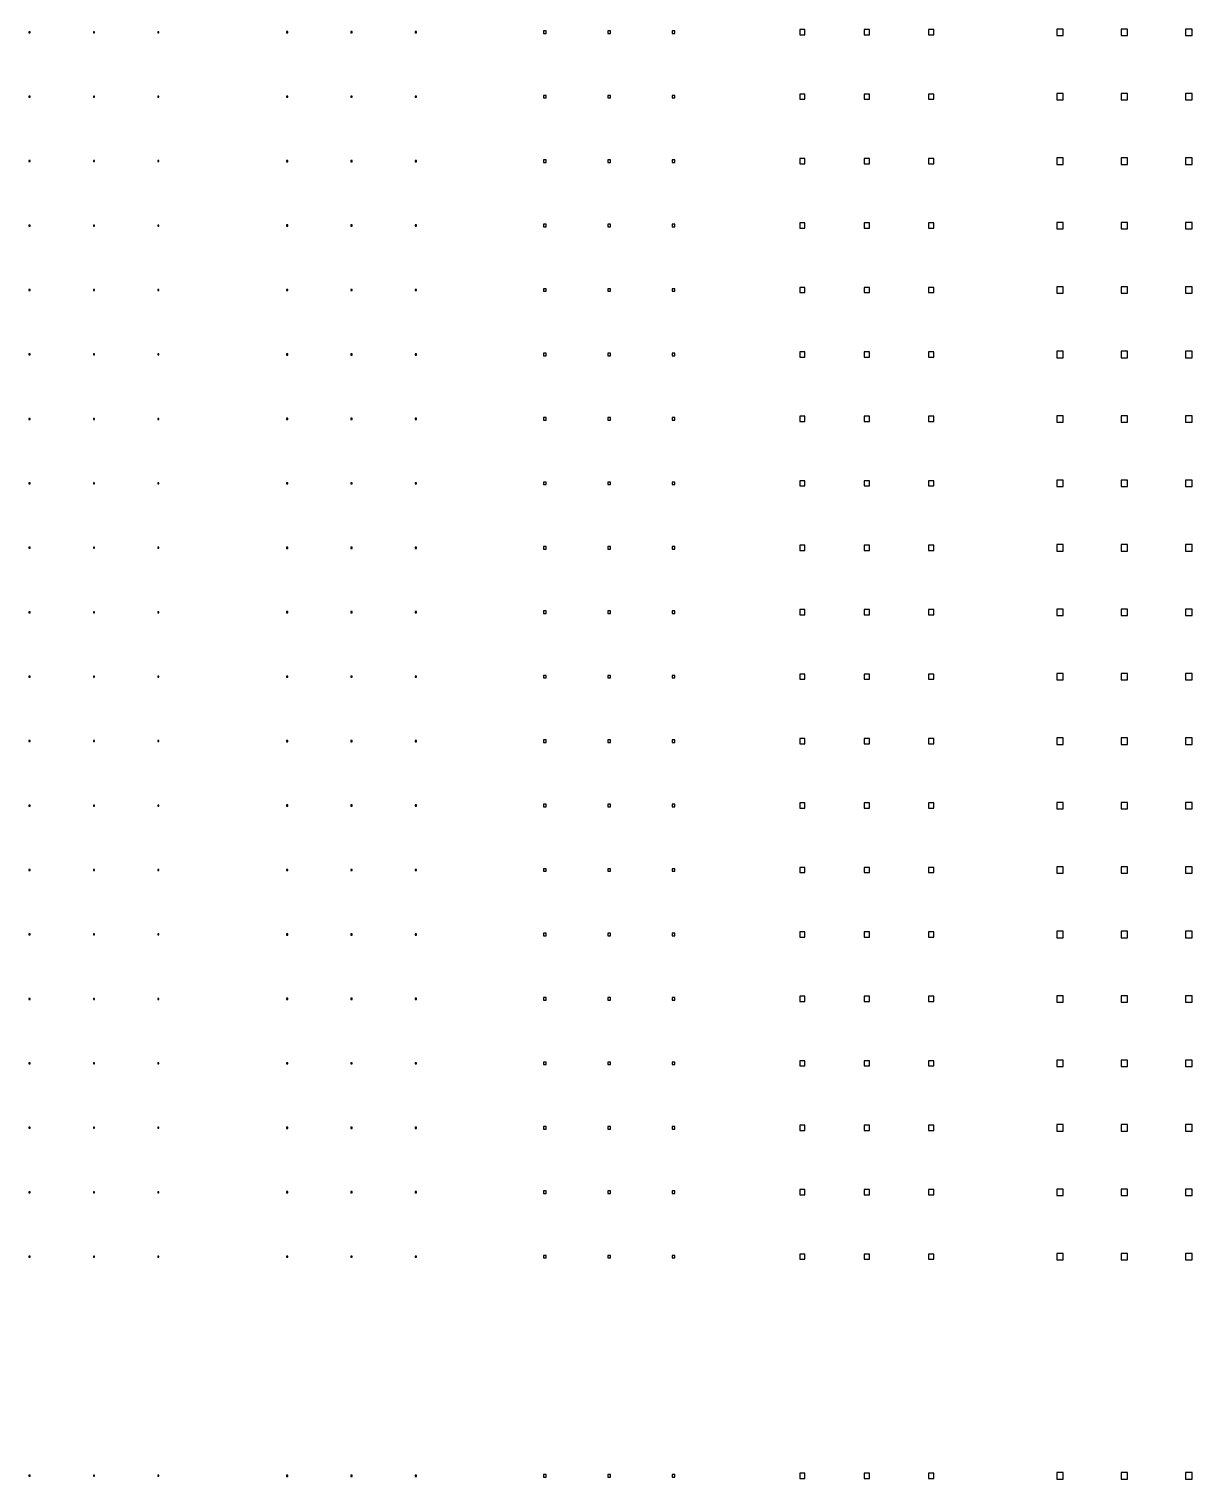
# Model space of a CAD drawing. Header units: metres. Extents: x -21500 to 21500, y -23900 to 23900.
# Drawn here: x 10496 to 19525, y -12425 to -1175 of the extents above; entities that cross this region are included whole.
import ezdxf

# ---------------------------------------------------------------- set-up
doc = ezdxf.new("R2010")
doc.units = ezdxf.units.M

msp = doc.modelspace()

# ---------------------------------------------------------------- linework, layer by layer
for p, q in [((10504, -1196), (10496, -1196)), ((10496, -1196), (10496, -1204)), ((10496, -1204), (10504, -1204)), ((10504, -1204), (10504, -1196)), ((11004, -1196), (10996, -1196)), ((10996, -1196), (10996, -1204)), ((10996, -1204), (11004, -1204)), ((11004, -1204), (11004, -1196)), ((11504, -1196), (11496, -1196)), ((11496, -1196), (11496, -1204)), ((11496, -1204), (11504, -1204)), ((11504, -1204), (11504, -1196)), ((12505, -1195), (12495, -1195)), ((12495, -1195), (12495, -1205)), ((12495, -1205), (12505, -1205)), ((12505, -1205), (12505, -1195)), ((13005, -1195), (12995, -1195)), ((12995, -1195), (12995, -1205)), ((12995, -1205), (13005, -1205)), ((13005, -1205), (13005, -1195)), ((13505, -1195), (13495, -1195)), ((13495, -1195), (13495, -1205)), ((13495, -1205), (13505, -1205)), ((13505, -1205), (13505, -1195)), ((14510, -1190), (14490, -1190)), ((14490, -1190), (14490, -1210)), ((14490, -1210), (14510, -1210)), ((14510, -1210), (14510, -1190)), ((15010, -1190), (14990, -1190)), ((14990, -1190), (14990, -1210)), ((14990, -1210), (15010, -1210)), ((15010, -1210), (15010, -1190)), ((15510, -1190), (15490, -1190)), ((15490, -1190), (15490, -1210)), ((15490, -1210), (15510, -1210)), ((15510, -1210), (15510, -1190)), ((16520, -1180), (16480, -1180)), ((16480, -1180), (16480, -1220)), ((16480, -1220), (16520, -1220)), ((16520, -1220), (16520, -1180)), ((17020, -1180), (16980, -1180)), ((16980, -1180), (16980, -1220)), ((16980, -1220), (17020, -1220)), ((17020, -1220), (17020, -1180)), ((17520, -1180), (17480, -1180)), ((17480, -1180), (17480, -1220)), ((17480, -1220), (17520, -1220)), ((17520, -1220), (17520, -1180)), ((18525, -1175), (18475, -1175)), ((18475, -1175), (18475, -1225)), ((18475, -1225), (18525, -1225)), ((18525, -1225), (18525, -1175)), ((19025, -1175), (18975, -1175)), ((18975, -1175), (18975, -1225)), ((18975, -1225), (19025, -1225)), ((19025, -1225), (19025, -1175)), ((19525, -1175), (19475, -1175)), ((19475, -1175), (19475, -1225)), ((19475, -1225), (19525, -1225)), ((19525, -1225), (19525, -1175)), ((16520, -1680), (16480, -1680)), ((16480, -1680), (16480, -1720)), ((16520, -1720), (16520, -1680)), ((17020, -1680), (16980, -1680)), ((16980, -1680), (16980, -1720)), ((17020, -1720), (17020, -1680)), ((17520, -1680), (17480, -1680)), ((17480, -1680), (17480, -1720)), ((17520, -1720), (17520, -1680)), ((18525, -1675), (18475, -1675)), ((18475, -1675), (18475, -1725)), ((18525, -1725), (18525, -1675)), ((19025, -1675), (18975, -1675)), ((18975, -1675), (18975, -1725)), ((19025, -1725), (19025, -1675)), ((19525, -1675), (19475, -1675)), ((19475, -1675), (19475, -1725)), ((19525, -1725), (19525, -1675)), ((10504, -1696), (10496, -1696)), ((10496, -1696), (10496, -1704)), ((10496, -1704), (10504, -1704)), ((10504, -1704), (10504, -1696)), ((11004, -1696), (10996, -1696)), ((10996, -1696), (10996, -1704)), ((10996, -1704), (11004, -1704)), ((11004, -1704), (11004, -1696)), ((11504, -1696), (11496, -1696)), ((11496, -1696), (11496, -1704)), ((11496, -1704), (11504, -1704)), ((11504, -1704), (11504, -1696)), ((12505, -1695), (12495, -1695)), ((12495, -1695), (12495, -1705)), ((12495, -1705), (12505, -1705)), ((12505, -1705), (12505, -1695)), ((13005, -1695), (12995, -1695)), ((12995, -1695), (12995, -1705)), ((12995, -1705), (13005, -1705)), ((13005, -1705), (13005, -1695)), ((13505, -1695), (13495, -1695)), ((13495, -1695), (13495, -1705)), ((13495, -1705), (13505, -1705)), ((13505, -1705), (13505, -1695)), ((14510, -1690), (14490, -1690)), ((14490, -1690), (14490, -1710)), ((14490, -1710), (14510, -1710)), ((14510, -1710), (14510, -1690)), ((15010, -1690), (14990, -1690)), ((14990, -1690), (14990, -1710)), ((14990, -1710), (15010, -1710)), ((15010, -1710), (15010, -1690)), ((15510, -1690), (15490, -1690)), ((15490, -1690), (15490, -1710)), ((15490, -1710), (15510, -1710)), ((15510, -1710), (15510, -1690)), ((16480, -1720), (16520, -1720)), ((16980, -1720), (17020, -1720)), ((17480, -1720), (17520, -1720)), ((18475, -1725), (18525, -1725)), ((18975, -1725), (19025, -1725)), ((19475, -1725), (19525, -1725)), ((10504, -2196), (10496, -2196)), ((10496, -2196), (10496, -2204)), ((10496, -2204), (10504, -2204)), ((10504, -2204), (10504, -2196)), ((11004, -2196), (10996, -2196)), ((10996, -2196), (10996, -2204)), ((10996, -2204), (11004, -2204)), ((11004, -2204), (11004, -2196)), ((11504, -2196), (11496, -2196)), ((11496, -2196), (11496, -2204)), ((11496, -2204), (11504, -2204)), ((11504, -2204), (11504, -2196)), ((12505, -2195), (12495, -2195)), ((12495, -2195), (12495, -2205)), ((12495, -2205), (12505, -2205)), ((12505, -2205), (12505, -2195)), ((13005, -2195), (12995, -2195)), ((12995, -2195), (12995, -2205)), ((12995, -2205), (13005, -2205)), ((13005, -2205), (13005, -2195)), ((13505, -2195), (13495, -2195)), ((13495, -2195), (13495, -2205)), ((13495, -2205), (13505, -2205)), ((13505, -2205), (13505, -2195)), ((14510, -2190), (14490, -2190)), ((14490, -2190), (14490, -2210)), ((14490, -2210), (14510, -2210)), ((14510, -2210), (14510, -2190)), ((15010, -2190), (14990, -2190)), ((14990, -2190), (14990, -2210)), ((14990, -2210), (15010, -2210)), ((15010, -2210), (15010, -2190)), ((15510, -2190), (15490, -2190)), ((15490, -2190), (15490, -2210)), ((15490, -2210), (15510, -2210)), ((15510, -2210), (15510, -2190)), ((16520, -2180), (16480, -2180)), ((16480, -2180), (16480, -2220)), ((16480, -2220), (16520, -2220)), ((16520, -2220), (16520, -2180)), ((17020, -2180), (16980, -2180)), ((16980, -2180), (16980, -2220)), ((16980, -2220), (17020, -2220)), ((17020, -2220), (17020, -2180)), ((17520, -2180), (17480, -2180)), ((17480, -2180), (17480, -2220)), ((17480, -2220), (17520, -2220)), ((17520, -2220), (17520, -2180)), ((18525, -2175), (18475, -2175)), ((18475, -2175), (18475, -2225)), ((18475, -2225), (18525, -2225)), ((18525, -2225), (18525, -2175)), ((19025, -2175), (18975, -2175)), ((18975, -2175), (18975, -2225)), ((18975, -2225), (19025, -2225)), ((19025, -2225), (19025, -2175)), ((19525, -2175), (19475, -2175)), ((19475, -2175), (19475, -2225)), ((19475, -2225), (19525, -2225)), ((19525, -2225), (19525, -2175)), ((10504, -2696), (10496, -2696)), ((10496, -2696), (10496, -2704)), ((10504, -2704), (10504, -2696)), ((11004, -2696), (10996, -2696)), ((10996, -2696), (10996, -2704)), ((11004, -2704), (11004, -2696)), ((11504, -2696), (11496, -2696)), ((11496, -2696), (11496, -2704)), ((11504, -2704), (11504, -2696)), ((12505, -2695), (12495, -2695)), ((12495, -2695), (12495, -2705)), ((12505, -2705), (12505, -2695)), ((13005, -2695), (12995, -2695)), ((12995, -2695), (12995, -2705)), ((13005, -2705), (13005, -2695)), ((13505, -2695), (13495, -2695)), ((13495, -2695), (13495, -2705)), ((13505, -2705), (13505, -2695)), ((14510, -2690), (14490, -2690)), ((14490, -2690), (14490, -2710)), ((14510, -2710), (14510, -2690)), ((15010, -2690), (14990, -2690)), ((14990, -2690), (14990, -2710)), ((15010, -2710), (15010, -2690)), ((15510, -2690), (15490, -2690)), ((15490, -2690), (15490, -2710)), ((15510, -2710), (15510, -2690)), ((16520, -2680), (16480, -2680)), ((16480, -2680), (16480, -2720)), ((16520, -2720), (16520, -2680)), ((17020, -2680), (16980, -2680)), ((16980, -2680), (16980, -2720)), ((17020, -2720), (17020, -2680)), ((17520, -2680), (17480, -2680)), ((17480, -2680), (17480, -2720)), ((17520, -2720), (17520, -2680)), ((18525, -2675), (18475, -2675)), ((18475, -2675), (18475, -2725)), ((18525, -2725), (18525, -2675)), ((19025, -2675), (18975, -2675)), ((18975, -2675), (18975, -2725)), ((19025, -2725), (19025, -2675)), ((19525, -2675), (19475, -2675)), ((19475, -2675), (19475, -2725)), ((19525, -2725), (19525, -2675)), ((10496, -2704), (10504, -2704)), ((10996, -2704), (11004, -2704)), ((11496, -2704), (11504, -2704)), ((12495, -2705), (12505, -2705)), ((12995, -2705), (13005, -2705)), ((13495, -2705), (13505, -2705)), ((14490, -2710), (14510, -2710)), ((14990, -2710), (15010, -2710)), ((15490, -2710), (15510, -2710)), ((16480, -2720), (16520, -2720)), ((16980, -2720), (17020, -2720)), ((17480, -2720), (17520, -2720)), ((18475, -2725), (18525, -2725)), ((18975, -2725), (19025, -2725)), ((19475, -2725), (19525, -2725)), ((10504, -3196), (10496, -3196)), ((10496, -3196), (10496, -3204)), ((10496, -3204), (10504, -3204)), ((10504, -3204), (10504, -3196)), ((11004, -3196), (10996, -3196)), ((10996, -3196), (10996, -3204)), ((10996, -3204), (11004, -3204)), ((11004, -3204), (11004, -3196)), ((11504, -3196), (11496, -3196)), ((11496, -3196), (11496, -3204)), ((11496, -3204), (11504, -3204)), ((11504, -3204), (11504, -3196)), ((12505, -3195), (12495, -3195)), ((12495, -3195), (12495, -3205)), ((12495, -3205), (12505, -3205)), ((12505, -3205), (12505, -3195)), ((13005, -3195), (12995, -3195)), ((12995, -3195), (12995, -3205)), ((12995, -3205), (13005, -3205)), ((13005, -3205), (13005, -3195)), ((13505, -3195), (13495, -3195)), ((13495, -3195), (13495, -3205)), ((13495, -3205), (13505, -3205)), ((13505, -3205), (13505, -3195)), ((14510, -3190), (14490, -3190)), ((14490, -3190), (14490, -3210)), ((14490, -3210), (14510, -3210)), ((14510, -3210), (14510, -3190)), ((15010, -3190), (14990, -3190)), ((14990, -3190), (14990, -3210)), ((14990, -3210), (15010, -3210)), ((15010, -3210), (15010, -3190)), ((15510, -3190), (15490, -3190)), ((15490, -3190), (15490, -3210)), ((15490, -3210), (15510, -3210)), ((15510, -3210), (15510, -3190)), ((16520, -3180), (16480, -3180)), ((16480, -3180), (16480, -3220)), ((16480, -3220), (16520, -3220)), ((16520, -3220), (16520, -3180)), ((17020, -3180), (16980, -3180)), ((16980, -3180), (16980, -3220)), ((16980, -3220), (17020, -3220)), ((17020, -3220), (17020, -3180)), ((17520, -3180), (17480, -3180)), ((17480, -3180), (17480, -3220)), ((17480, -3220), (17520, -3220)), ((17520, -3220), (17520, -3180)), ((18525, -3175), (18475, -3175)), ((18475, -3175), (18475, -3225)), ((18475, -3225), (18525, -3225)), ((18525, -3225), (18525, -3175)), ((19025, -3175), (18975, -3175)), ((18975, -3175), (18975, -3225)), ((18975, -3225), (19025, -3225)), ((19025, -3225), (19025, -3175)), ((19525, -3175), (19475, -3175)), ((19475, -3175), (19475, -3225)), ((19475, -3225), (19525, -3225)), ((19525, -3225), (19525, -3175)), ((10504, -3696), (10496, -3696)), ((10496, -3696), (10496, -3704)), ((10496, -3704), (10504, -3704)), ((10504, -3704), (10504, -3696)), ((11004, -3696), (10996, -3696)), ((10996, -3696), (10996, -3704)), ((10996, -3704), (11004, -3704)), ((11004, -3704), (11004, -3696)), ((11504, -3696), (11496, -3696)), ((11496, -3696), (11496, -3704)), ((11496, -3704), (11504, -3704)), ((11504, -3704), (11504, -3696)), ((12505, -3695), (12495, -3695)), ((12495, -3695), (12495, -3705)), ((12495, -3705), (12505, -3705)), ((12505, -3705), (12505, -3695)), ((13005, -3695), (12995, -3695)), ((12995, -3695), (12995, -3705)), ((12995, -3705), (13005, -3705)), ((13005, -3705), (13005, -3695)), ((13505, -3695), (13495, -3695)), ((13495, -3695), (13495, -3705)), ((13495, -3705), (13505, -3705)), ((13505, -3705), (13505, -3695)), ((14510, -3690), (14490, -3690)), ((14490, -3690), (14490, -3710)), ((14490, -3710), (14510, -3710)), ((14510, -3710), (14510, -3690)), ((15010, -3690), (14990, -3690)), ((14990, -3690), (14990, -3710)), ((14990, -3710), (15010, -3710)), ((15010, -3710), (15010, -3690)), ((15510, -3690), (15490, -3690)), ((15490, -3690), (15490, -3710)), ((15490, -3710), (15510, -3710)), ((15510, -3710), (15510, -3690)), ((16520, -3680), (16480, -3680)), ((16480, -3680), (16480, -3720)), ((16520, -3720), (16520, -3680)), ((17020, -3680), (16980, -3680)), ((16980, -3680), (16980, -3720)), ((17020, -3720), (17020, -3680)), ((17520, -3680), (17480, -3680)), ((17480, -3680), (17480, -3720)), ((17520, -3720), (17520, -3680)), ((18525, -3675), (18475, -3675)), ((18475, -3675), (18475, -3725)), ((18525, -3725), (18525, -3675)), ((19025, -3675), (18975, -3675)), ((18975, -3675), (18975, -3725)), ((19025, -3725), (19025, -3675)), ((19525, -3675), (19475, -3675)), ((19475, -3675), (19475, -3725)), ((19525, -3725), (19525, -3675)), ((16480, -3720), (16520, -3720)), ((16980, -3720), (17020, -3720)), ((17480, -3720), (17520, -3720)), ((18475, -3725), (18525, -3725)), ((18975, -3725), (19025, -3725)), ((19475, -3725), (19525, -3725)), ((10504, -4196), (10496, -4196)), ((10496, -4196), (10496, -4204)), ((10496, -4204), (10504, -4204)), ((10504, -4204), (10504, -4196)), ((11004, -4196), (10996, -4196)), ((10996, -4196), (10996, -4204)), ((10996, -4204), (11004, -4204)), ((11004, -4204), (11004, -4196)), ((11504, -4196), (11496, -4196)), ((11496, -4196), (11496, -4204)), ((11496, -4204), (11504, -4204)), ((11504, -4204), (11504, -4196)), ((12505, -4195), (12495, -4195)), ((12495, -4195), (12495, -4205)), ((12495, -4205), (12505, -4205)), ((12505, -4205), (12505, -4195)), ((13005, -4195), (12995, -4195)), ((12995, -4195), (12995, -4205)), ((12995, -4205), (13005, -4205)), ((13005, -4205), (13005, -4195)), ((13505, -4195), (13495, -4195)), ((13495, -4195), (13495, -4205)), ((13495, -4205), (13505, -4205)), ((13505, -4205), (13505, -4195)), ((14510, -4190), (14490, -4190)), ((14490, -4190), (14490, -4210)), ((14490, -4210), (14510, -4210)), ((14510, -4210), (14510, -4190)), ((15010, -4190), (14990, -4190)), ((14990, -4190), (14990, -4210)), ((14990, -4210), (15010, -4210)), ((15010, -4210), (15010, -4190)), ((15510, -4190), (15490, -4190)), ((15490, -4190), (15490, -4210)), ((15490, -4210), (15510, -4210)), ((15510, -4210), (15510, -4190)), ((16520, -4180), (16480, -4180)), ((16480, -4180), (16480, -4220)), ((16480, -4220), (16520, -4220)), ((16520, -4220), (16520, -4180)), ((17020, -4180), (16980, -4180)), ((16980, -4180), (16980, -4220)), ((16980, -4220), (17020, -4220)), ((17020, -4220), (17020, -4180)), ((17520, -4180), (17480, -4180)), ((17480, -4180), (17480, -4220)), ((17480, -4220), (17520, -4220)), ((17520, -4220), (17520, -4180)), ((18525, -4175), (18475, -4175)), ((18475, -4175), (18475, -4225)), ((18475, -4225), (18525, -4225)), ((18525, -4225), (18525, -4175)), ((19025, -4175), (18975, -4175)), ((18975, -4175), (18975, -4225)), ((18975, -4225), (19025, -4225)), ((19025, -4225), (19025, -4175)), ((19525, -4175), (19475, -4175)), ((19475, -4175), (19475, -4225)), ((19475, -4225), (19525, -4225)), ((19525, -4225), (19525, -4175)), ((10504, -4696), (10496, -4696)), ((10496, -4696), (10496, -4704)), ((10496, -4704), (10504, -4704)), ((10504, -4704), (10504, -4696)), ((11004, -4696), (10996, -4696)), ((10996, -4696), (10996, -4704)), ((10996, -4704), (11004, -4704)), ((11004, -4704), (11004, -4696)), ((11504, -4696), (11496, -4696)), ((11496, -4696), (11496, -4704)), ((11496, -4704), (11504, -4704)), ((11504, -4704), (11504, -4696)), ((12505, -4695), (12495, -4695)), ((12495, -4695), (12495, -4705)), ((12495, -4705), (12505, -4705)), ((12505, -4705), (12505, -4695)), ((13005, -4695), (12995, -4695)), ((12995, -4695), (12995, -4705)), ((12995, -4705), (13005, -4705)), ((13005, -4705), (13005, -4695)), ((13505, -4695), (13495, -4695)), ((13495, -4695), (13495, -4705)), ((13495, -4705), (13505, -4705)), ((13505, -4705), (13505, -4695)), ((14510, -4690), (14490, -4690)), ((14490, -4690), (14490, -4710)), ((14490, -4710), (14510, -4710)), ((14510, -4710), (14510, -4690)), ((15010, -4690), (14990, -4690)), ((14990, -4690), (14990, -4710)), ((14990, -4710), (15010, -4710)), ((15010, -4710), (15010, -4690)), ((15510, -4690), (15490, -4690)), ((15490, -4690), (15490, -4710)), ((15490, -4710), (15510, -4710)), ((15510, -4710), (15510, -4690)), ((16520, -4680), (16480, -4680)), ((16480, -4680), (16480, -4720)), ((16480, -4720), (16520, -4720)), ((16520, -4720), (16520, -4680)), ((17020, -4680), (16980, -4680)), ((16980, -4680), (16980, -4720)), ((16980, -4720), (17020, -4720)), ((17020, -4720), (17020, -4680)), ((17520, -4680), (17480, -4680)), ((17480, -4680), (17480, -4720)), ((17480, -4720), (17520, -4720)), ((17520, -4720), (17520, -4680)), ((18525, -4675), (18475, -4675)), ((18475, -4675), (18475, -4725)), ((18475, -4725), (18525, -4725)), ((18525, -4725), (18525, -4675)), ((19025, -4675), (18975, -4675)), ((18975, -4675), (18975, -4725)), ((18975, -4725), (19025, -4725)), ((19025, -4725), (19025, -4675)), ((19525, -4675), (19475, -4675)), ((19475, -4675), (19475, -4725)), ((19475, -4725), (19525, -4725)), ((19525, -4725), (19525, -4675)), ((18525, -5175), (18475, -5175)), ((18475, -5175), (18475, -5225)), ((18525, -5225), (18525, -5175)), ((19025, -5175), (18975, -5175)), ((18975, -5175), (18975, -5225)), ((19025, -5225), (19025, -5175)), ((19525, -5175), (19475, -5175)), ((19475, -5175), (19475, -5225)), ((19525, -5225), (19525, -5175)), ((10504, -5196), (10496, -5196)), ((10496, -5196), (10496, -5204)), ((10496, -5204), (10504, -5204)), ((10504, -5204), (10504, -5196)), ((11004, -5196), (10996, -5196)), ((10996, -5196), (10996, -5204)), ((10996, -5204), (11004, -5204)), ((11004, -5204), (11004, -5196)), ((11504, -5196), (11496, -5196)), ((11496, -5196), (11496, -5204)), ((11496, -5204), (11504, -5204)), ((11504, -5204), (11504, -5196)), ((12505, -5195), (12495, -5195)), ((12495, -5195), (12495, -5205)), ((12495, -5205), (12505, -5205)), ((12505, -5205), (12505, -5195)), ((13005, -5195), (12995, -5195)), ((12995, -5195), (12995, -5205)), ((12995, -5205), (13005, -5205)), ((13005, -5205), (13005, -5195)), ((13505, -5195), (13495, -5195)), ((13495, -5195), (13495, -5205)), ((13495, -5205), (13505, -5205)), ((13505, -5205), (13505, -5195)), ((14510, -5190), (14490, -5190)), ((14490, -5190), (14490, -5210)), ((14490, -5210), (14510, -5210)), ((14510, -5210), (14510, -5190)), ((15010, -5190), (14990, -5190)), ((14990, -5190), (14990, -5210)), ((14990, -5210), (15010, -5210)), ((15010, -5210), (15010, -5190)), ((15510, -5190), (15490, -5190)), ((15490, -5190), (15490, -5210)), ((15490, -5210), (15510, -5210)), ((15510, -5210), (15510, -5190)), ((16520, -5180), (16480, -5180)), ((16480, -5180), (16480, -5220)), ((16480, -5220), (16520, -5220)), ((16520, -5220), (16520, -5180)), ((17020, -5180), (16980, -5180)), ((16980, -5180), (16980, -5220)), ((16980, -5220), (17020, -5220)), ((17020, -5220), (17020, -5180)), ((17520, -5180), (17480, -5180)), ((17480, -5180), (17480, -5220)), ((17480, -5220), (17520, -5220)), ((17520, -5220), (17520, -5180)), ((18475, -5225), (18525, -5225)), ((18975, -5225), (19025, -5225)), ((19475, -5225), (19525, -5225)), ((10504, -5696), (10496, -5696)), ((10496, -5696), (10496, -5704)), ((10496, -5704), (10504, -5704)), ((10504, -5704), (10504, -5696)), ((11004, -5696), (10996, -5696)), ((10996, -5696), (10996, -5704)), ((10996, -5704), (11004, -5704)), ((11004, -5704), (11004, -5696)), ((11504, -5696), (11496, -5696)), ((11496, -5696), (11496, -5704)), ((11496, -5704), (11504, -5704)), ((11504, -5704), (11504, -5696)), ((12505, -5695), (12495, -5695)), ((12495, -5695), (12495, -5705)), ((12495, -5705), (12505, -5705)), ((12505, -5705), (12505, -5695)), ((13005, -5695), (12995, -5695)), ((12995, -5695), (12995, -5705)), ((12995, -5705), (13005, -5705)), ((13005, -5705), (13005, -5695)), ((13505, -5695), (13495, -5695)), ((13495, -5695), (13495, -5705)), ((13495, -5705), (13505, -5705)), ((13505, -5705), (13505, -5695)), ((14510, -5690), (14490, -5690)), ((14490, -5690), (14490, -5710)), ((14490, -5710), (14510, -5710)), ((14510, -5710), (14510, -5690)), ((15010, -5690), (14990, -5690)), ((14990, -5690), (14990, -5710)), ((14990, -5710), (15010, -5710)), ((15010, -5710), (15010, -5690)), ((15510, -5690), (15490, -5690)), ((15490, -5690), (15490, -5710)), ((15490, -5710), (15510, -5710)), ((15510, -5710), (15510, -5690)), ((16520, -5680), (16480, -5680)), ((16480, -5680), (16480, -5720)), ((16480, -5720), (16520, -5720)), ((16520, -5720), (16520, -5680)), ((17020, -5680), (16980, -5680)), ((16980, -5680), (16980, -5720)), ((16980, -5720), (17020, -5720)), ((17020, -5720), (17020, -5680)), ((17520, -5680), (17480, -5680)), ((17480, -5680), (17480, -5720)), ((17480, -5720), (17520, -5720)), ((17520, -5720), (17520, -5680)), ((18525, -5675), (18475, -5675)), ((18475, -5675), (18475, -5725)), ((18475, -5725), (18525, -5725)), ((18525, -5725), (18525, -5675)), ((19025, -5675), (18975, -5675)), ((18975, -5675), (18975, -5725)), ((18975, -5725), (19025, -5725)), ((19025, -5725), (19025, -5675)), ((19525, -5675), (19475, -5675)), ((19475, -5675), (19475, -5725)), ((19475, -5725), (19525, -5725)), ((19525, -5725), (19525, -5675)), ((16520, -6180), (16480, -6180)), ((16480, -6180), (16480, -6220)), ((16520, -6220), (16520, -6180)), ((17020, -6180), (16980, -6180)), ((16980, -6180), (16980, -6220)), ((17020, -6220), (17020, -6180)), ((17520, -6180), (17480, -6180)), ((17480, -6180), (17480, -6220)), ((17520, -6220), (17520, -6180)), ((18525, -6175), (18475, -6175)), ((18475, -6175), (18475, -6225)), ((18525, -6225), (18525, -6175)), ((19025, -6175), (18975, -6175)), ((18975, -6175), (18975, -6225)), ((19025, -6225), (19025, -6175)), ((19525, -6175), (19475, -6175)), ((19475, -6175), (19475, -6225)), ((19525, -6225), (19525, -6175)), ((10504, -6196), (10496, -6196)), ((10496, -6196), (10496, -6204)), ((10496, -6204), (10504, -6204)), ((10504, -6204), (10504, -6196)), ((11004, -6196), (10996, -6196)), ((10996, -6196), (10996, -6204)), ((10996, -6204), (11004, -6204)), ((11004, -6204), (11004, -6196)), ((11504, -6196), (11496, -6196)), ((11496, -6196), (11496, -6204)), ((11496, -6204), (11504, -6204)), ((11504, -6204), (11504, -6196)), ((12505, -6195), (12495, -6195)), ((12495, -6195), (12495, -6205)), ((12495, -6205), (12505, -6205)), ((12505, -6205), (12505, -6195)), ((13005, -6195), (12995, -6195)), ((12995, -6195), (12995, -6205)), ((12995, -6205), (13005, -6205)), ((13005, -6205), (13005, -6195)), ((13505, -6195), (13495, -6195)), ((13495, -6195), (13495, -6205)), ((13495, -6205), (13505, -6205)), ((13505, -6205), (13505, -6195)), ((14510, -6190), (14490, -6190)), ((14490, -6190), (14490, -6210)), ((14490, -6210), (14510, -6210)), ((14510, -6210), (14510, -6190)), ((15010, -6190), (14990, -6190)), ((14990, -6190), (14990, -6210)), ((14990, -6210), (15010, -6210)), ((15010, -6210), (15010, -6190)), ((15510, -6190), (15490, -6190)), ((15490, -6190), (15490, -6210)), ((15490, -6210), (15510, -6210)), ((15510, -6210), (15510, -6190)), ((16480, -6220), (16520, -6220)), ((16980, -6220), (17020, -6220)), ((17480, -6220), (17520, -6220)), ((18475, -6225), (18525, -6225)), ((18975, -6225), (19025, -6225)), ((19475, -6225), (19525, -6225)), ((10504, -6696), (10496, -6696)), ((10496, -6696), (10496, -6704)), ((10496, -6704), (10504, -6704)), ((10504, -6704), (10504, -6696)), ((11004, -6696), (10996, -6696)), ((10996, -6696), (10996, -6704)), ((10996, -6704), (11004, -6704)), ((11004, -6704), (11004, -6696)), ((11504, -6696), (11496, -6696)), ((11496, -6696), (11496, -6704)), ((11496, -6704), (11504, -6704)), ((11504, -6704), (11504, -6696)), ((12505, -6695), (12495, -6695)), ((12495, -6695), (12495, -6705)), ((12495, -6705), (12505, -6705)), ((12505, -6705), (12505, -6695)), ((13005, -6695), (12995, -6695)), ((12995, -6695), (12995, -6705)), ((12995, -6705), (13005, -6705)), ((13005, -6705), (13005, -6695)), ((13505, -6695), (13495, -6695)), ((13495, -6695), (13495, -6705)), ((13495, -6705), (13505, -6705)), ((13505, -6705), (13505, -6695)), ((14510, -6690), (14490, -6690)), ((14490, -6690), (14490, -6710)), ((14490, -6710), (14510, -6710)), ((14510, -6710), (14510, -6690)), ((15010, -6690), (14990, -6690)), ((14990, -6690), (14990, -6710)), ((14990, -6710), (15010, -6710)), ((15010, -6710), (15010, -6690)), ((15510, -6690), (15490, -6690)), ((15490, -6690), (15490, -6710)), ((15490, -6710), (15510, -6710)), ((15510, -6710), (15510, -6690)), ((16520, -6680), (16480, -6680)), ((16480, -6680), (16480, -6720)), ((16480, -6720), (16520, -6720)), ((16520, -6720), (16520, -6680)), ((17020, -6680), (16980, -6680)), ((16980, -6680), (16980, -6720)), ((16980, -6720), (17020, -6720)), ((17020, -6720), (17020, -6680)), ((17520, -6680), (17480, -6680)), ((17480, -6680), (17480, -6720)), ((17480, -6720), (17520, -6720)), ((17520, -6720), (17520, -6680)), ((18525, -6675), (18475, -6675)), ((18475, -6675), (18475, -6725)), ((18475, -6725), (18525, -6725)), ((18525, -6725), (18525, -6675)), ((19025, -6675), (18975, -6675)), ((18975, -6675), (18975, -6725)), ((18975, -6725), (19025, -6725)), ((19025, -6725), (19025, -6675)), ((19525, -6675), (19475, -6675)), ((19475, -6675), (19475, -6725)), ((19475, -6725), (19525, -6725)), ((19525, -6725), (19525, -6675)), ((10504, -7196), (10496, -7196)), ((10496, -7196), (10496, -7204)), ((10504, -7204), (10504, -7196)), ((11004, -7196), (10996, -7196)), ((10996, -7196), (10996, -7204)), ((11004, -7204), (11004, -7196)), ((11504, -7196), (11496, -7196)), ((11496, -7196), (11496, -7204)), ((11504, -7204), (11504, -7196)), ((12505, -7195), (12495, -7195)), ((12495, -7195), (12495, -7205)), ((12505, -7205), (12505, -7195)), ((13005, -7195), (12995, -7195)), ((12995, -7195), (12995, -7205)), ((13005, -7205), (13005, -7195)), ((13505, -7195), (13495, -7195)), ((13495, -7195), (13495, -7205)), ((13505, -7205), (13505, -7195)), ((14510, -7190), (14490, -7190)), ((14490, -7190), (14490, -7210)), ((14510, -7210), (14510, -7190)), ((15010, -7190), (14990, -7190)), ((14990, -7190), (14990, -7210)), ((15010, -7210), (15010, -7190)), ((15510, -7190), (15490, -7190)), ((15490, -7190), (15490, -7210)), ((15510, -7210), (15510, -7190)), ((16520, -7180), (16480, -7180)), ((16480, -7180), (16480, -7220)), ((16520, -7220), (16520, -7180)), ((17020, -7180), (16980, -7180)), ((16980, -7180), (16980, -7220)), ((17020, -7220), (17020, -7180)), ((17520, -7180), (17480, -7180)), ((17480, -7180), (17480, -7220)), ((17520, -7220), (17520, -7180)), ((18525, -7175), (18475, -7175)), ((18475, -7175), (18475, -7225)), ((18525, -7225), (18525, -7175)), ((19025, -7175), (18975, -7175)), ((18975, -7175), (18975, -7225)), ((19025, -7225), (19025, -7175)), ((19525, -7175), (19475, -7175)), ((19475, -7175), (19475, -7225)), ((19525, -7225), (19525, -7175)), ((10496, -7204), (10504, -7204)), ((10996, -7204), (11004, -7204)), ((11496, -7204), (11504, -7204)), ((12495, -7205), (12505, -7205)), ((12995, -7205), (13005, -7205)), ((13495, -7205), (13505, -7205)), ((14490, -7210), (14510, -7210)), ((14990, -7210), (15010, -7210)), ((15490, -7210), (15510, -7210)), ((16480, -7220), (16520, -7220)), ((16980, -7220), (17020, -7220)), ((17480, -7220), (17520, -7220)), ((18475, -7225), (18525, -7225)), ((18975, -7225), (19025, -7225)), ((19475, -7225), (19525, -7225)), ((10504, -7696), (10496, -7696)), ((10496, -7696), (10496, -7704)), ((10496, -7704), (10504, -7704)), ((10504, -7704), (10504, -7696)), ((11004, -7696), (10996, -7696)), ((10996, -7696), (10996, -7704)), ((10996, -7704), (11004, -7704)), ((11004, -7704), (11004, -7696)), ((11504, -7696), (11496, -7696)), ((11496, -7696), (11496, -7704)), ((11496, -7704), (11504, -7704)), ((11504, -7704), (11504, -7696)), ((12505, -7695), (12495, -7695)), ((12495, -7695), (12495, -7705)), ((12495, -7705), (12505, -7705)), ((12505, -7705), (12505, -7695)), ((13005, -7695), (12995, -7695)), ((12995, -7695), (12995, -7705)), ((12995, -7705), (13005, -7705)), ((13005, -7705), (13005, -7695)), ((13505, -7695), (13495, -7695)), ((13495, -7695), (13495, -7705)), ((13495, -7705), (13505, -7705)), ((13505, -7705), (13505, -7695)), ((14510, -7690), (14490, -7690)), ((14490, -7690), (14490, -7710)), ((14490, -7710), (14510, -7710)), ((14510, -7710), (14510, -7690)), ((15010, -7690), (14990, -7690)), ((14990, -7690), (14990, -7710)), ((14990, -7710), (15010, -7710)), ((15010, -7710), (15010, -7690)), ((15510, -7690), (15490, -7690)), ((15490, -7690), (15490, -7710)), ((15490, -7710), (15510, -7710)), ((15510, -7710), (15510, -7690)), ((16520, -7680), (16480, -7680)), ((16480, -7680), (16480, -7720)), ((16480, -7720), (16520, -7720)), ((16520, -7720), (16520, -7680)), ((17020, -7680), (16980, -7680)), ((16980, -7680), (16980, -7720)), ((16980, -7720), (17020, -7720)), ((17020, -7720), (17020, -7680)), ((17520, -7680), (17480, -7680)), ((17480, -7680), (17480, -7720)), ((17480, -7720), (17520, -7720)), ((17520, -7720), (17520, -7680)), ((18525, -7675), (18475, -7675)), ((18475, -7675), (18475, -7725)), ((18475, -7725), (18525, -7725)), ((18525, -7725), (18525, -7675)), ((19025, -7675), (18975, -7675)), ((18975, -7675), (18975, -7725)), ((18975, -7725), (19025, -7725)), ((19025, -7725), (19025, -7675)), ((19525, -7675), (19475, -7675)), ((19475, -7675), (19475, -7725)), ((19475, -7725), (19525, -7725)), ((19525, -7725), (19525, -7675)), ((10504, -8196), (10496, -8196)), ((10496, -8196), (10496, -8204)), ((10496, -8204), (10504, -8204)), ((10504, -8204), (10504, -8196)), ((11004, -8196), (10996, -8196)), ((10996, -8196), (10996, -8204)), ((10996, -8204), (11004, -8204)), ((11004, -8204), (11004, -8196)), ((11504, -8196), (11496, -8196)), ((11496, -8196), (11496, -8204)), ((11496, -8204), (11504, -8204)), ((11504, -8204), (11504, -8196)), ((12505, -8195), (12495, -8195)), ((12495, -8195), (12495, -8205)), ((12495, -8205), (12505, -8205)), ((12505, -8205), (12505, -8195)), ((13005, -8195), (12995, -8195)), ((12995, -8195), (12995, -8205)), ((12995, -8205), (13005, -8205)), ((13005, -8205), (13005, -8195)), ((13505, -8195), (13495, -8195)), ((13495, -8195), (13495, -8205)), ((13495, -8205), (13505, -8205)), ((13505, -8205), (13505, -8195)), ((14510, -8190), (14490, -8190)), ((14490, -8190), (14490, -8210)), ((14490, -8210), (14510, -8210)), ((14510, -8210), (14510, -8190)), ((15010, -8190), (14990, -8190)), ((14990, -8190), (14990, -8210)), ((14990, -8210), (15010, -8210)), ((15010, -8210), (15010, -8190)), ((15510, -8190), (15490, -8190)), ((15490, -8190), (15490, -8210)), ((15490, -8210), (15510, -8210)), ((15510, -8210), (15510, -8190)), ((16520, -8180), (16480, -8180)), ((16480, -8180), (16480, -8220)), ((16520, -8220), (16520, -8180)), ((17020, -8180), (16980, -8180)), ((16980, -8180), (16980, -8220)), ((17020, -8220), (17020, -8180)), ((17520, -8180), (17480, -8180)), ((17480, -8180), (17480, -8220)), ((17520, -8220), (17520, -8180)), ((18525, -8175), (18475, -8175)), ((18475, -8175), (18475, -8225)), ((18525, -8225), (18525, -8175)), ((19025, -8175), (18975, -8175)), ((18975, -8175), (18975, -8225)), ((19025, -8225), (19025, -8175)), ((19525, -8175), (19475, -8175)), ((19475, -8175), (19475, -8225)), ((19525, -8225), (19525, -8175)), ((16480, -8220), (16520, -8220)), ((16980, -8220), (17020, -8220)), ((17480, -8220), (17520, -8220)), ((18475, -8225), (18525, -8225)), ((18975, -8225), (19025, -8225)), ((19475, -8225), (19525, -8225)), ((10504, -8696), (10496, -8696)), ((10496, -8696), (10496, -8704)), ((10496, -8704), (10504, -8704)), ((10504, -8704), (10504, -8696)), ((11004, -8696), (10996, -8696)), ((10996, -8696), (10996, -8704)), ((10996, -8704), (11004, -8704)), ((11004, -8704), (11004, -8696)), ((11504, -8696), (11496, -8696)), ((11496, -8696), (11496, -8704)), ((11496, -8704), (11504, -8704)), ((11504, -8704), (11504, -8696)), ((12505, -8695), (12495, -8695)), ((12495, -8695), (12495, -8705)), ((12495, -8705), (12505, -8705)), ((12505, -8705), (12505, -8695)), ((13005, -8695), (12995, -8695)), ((12995, -8695), (12995, -8705)), ((12995, -8705), (13005, -8705)), ((13005, -8705), (13005, -8695)), ((13505, -8695), (13495, -8695)), ((13495, -8695), (13495, -8705)), ((13495, -8705), (13505, -8705)), ((13505, -8705), (13505, -8695)), ((14510, -8690), (14490, -8690)), ((14490, -8690), (14490, -8710)), ((14490, -8710), (14510, -8710)), ((14510, -8710), (14510, -8690)), ((15010, -8690), (14990, -8690)), ((14990, -8690), (14990, -8710)), ((14990, -8710), (15010, -8710)), ((15010, -8710), (15010, -8690)), ((15510, -8690), (15490, -8690)), ((15490, -8690), (15490, -8710)), ((15490, -8710), (15510, -8710)), ((15510, -8710), (15510, -8690)), ((16520, -8680), (16480, -8680)), ((16480, -8680), (16480, -8720)), ((16480, -8720), (16520, -8720)), ((16520, -8720), (16520, -8680)), ((17020, -8680), (16980, -8680)), ((16980, -8680), (16980, -8720)), ((16980, -8720), (17020, -8720)), ((17020, -8720), (17020, -8680)), ((17520, -8680), (17480, -8680)), ((17480, -8680), (17480, -8720)), ((17480, -8720), (17520, -8720)), ((17520, -8720), (17520, -8680)), ((18525, -8675), (18475, -8675)), ((18475, -8675), (18475, -8725)), ((18475, -8725), (18525, -8725)), ((18525, -8725), (18525, -8675)), ((19025, -8675), (18975, -8675)), ((18975, -8675), (18975, -8725)), ((18975, -8725), (19025, -8725)), ((19025, -8725), (19025, -8675)), ((19525, -8675), (19475, -8675)), ((19475, -8675), (19475, -8725)), ((19475, -8725), (19525, -8725)), ((19525, -8725), (19525, -8675)), ((10504, -9196), (10496, -9196)), ((10496, -9196), (10496, -9204)), ((10496, -9204), (10504, -9204)), ((10504, -9204), (10504, -9196)), ((11004, -9196), (10996, -9196)), ((10996, -9196), (10996, -9204)), ((10996, -9204), (11004, -9204)), ((11004, -9204), (11004, -9196)), ((11504, -9196), (11496, -9196)), ((11496, -9196), (11496, -9204)), ((11496, -9204), (11504, -9204)), ((11504, -9204), (11504, -9196)), ((12505, -9195), (12495, -9195)), ((12495, -9195), (12495, -9205)), ((12495, -9205), (12505, -9205)), ((12505, -9205), (12505, -9195)), ((13005, -9195), (12995, -9195)), ((12995, -9195), (12995, -9205)), ((12995, -9205), (13005, -9205)), ((13005, -9205), (13005, -9195)), ((13505, -9195), (13495, -9195)), ((13495, -9195), (13495, -9205)), ((13495, -9205), (13505, -9205)), ((13505, -9205), (13505, -9195)), ((14510, -9190), (14490, -9190)), ((14490, -9190), (14490, -9210)), ((14490, -9210), (14510, -9210)), ((14510, -9210), (14510, -9190)), ((15010, -9190), (14990, -9190)), ((14990, -9190), (14990, -9210)), ((14990, -9210), (15010, -9210)), ((15010, -9210), (15010, -9190)), ((15510, -9190), (15490, -9190)), ((15490, -9190), (15490, -9210)), ((15490, -9210), (15510, -9210)), ((15510, -9210), (15510, -9190)), ((16520, -9180), (16480, -9180)), ((16480, -9180), (16480, -9220)), ((16480, -9220), (16520, -9220)), ((16520, -9220), (16520, -9180)), ((17020, -9180), (16980, -9180)), ((16980, -9180), (16980, -9220)), ((16980, -9220), (17020, -9220)), ((17020, -9220), (17020, -9180)), ((17520, -9180), (17480, -9180)), ((17480, -9180), (17480, -9220)), ((17480, -9220), (17520, -9220)), ((17520, -9220), (17520, -9180)), ((18525, -9175), (18475, -9175)), ((18475, -9175), (18475, -9225)), ((18475, -9225), (18525, -9225)), ((18525, -9225), (18525, -9175)), ((19025, -9175), (18975, -9175)), ((18975, -9175), (18975, -9225)), ((18975, -9225), (19025, -9225)), ((19025, -9225), (19025, -9175)), ((19525, -9175), (19475, -9175)), ((19475, -9175), (19475, -9225)), ((19475, -9225), (19525, -9225)), ((19525, -9225), (19525, -9175)), ((18525, -9675), (18475, -9675)), ((18475, -9675), (18475, -9725)), ((18525, -9725), (18525, -9675)), ((19025, -9675), (18975, -9675)), ((18975, -9675), (18975, -9725)), ((19025, -9725), (19025, -9675)), ((19525, -9675), (19475, -9675)), ((19475, -9675), (19475, -9725)), ((19525, -9725), (19525, -9675)), ((10504, -9696), (10496, -9696)), ((10496, -9696), (10496, -9704)), ((10496, -9704), (10504, -9704)), ((10504, -9704), (10504, -9696)), ((11004, -9696), (10996, -9696)), ((10996, -9696), (10996, -9704)), ((10996, -9704), (11004, -9704)), ((11004, -9704), (11004, -9696)), ((11504, -9696), (11496, -9696)), ((11496, -9696), (11496, -9704)), ((11496, -9704), (11504, -9704)), ((11504, -9704), (11504, -9696)), ((12505, -9695), (12495, -9695)), ((12495, -9695), (12495, -9705)), ((12495, -9705), (12505, -9705)), ((12505, -9705), (12505, -9695)), ((13005, -9695), (12995, -9695)), ((12995, -9695), (12995, -9705)), ((12995, -9705), (13005, -9705)), ((13005, -9705), (13005, -9695)), ((13505, -9695), (13495, -9695)), ((13495, -9695), (13495, -9705)), ((13495, -9705), (13505, -9705)), ((13505, -9705), (13505, -9695)), ((14510, -9690), (14490, -9690)), ((14490, -9690), (14490, -9710)), ((14490, -9710), (14510, -9710)), ((14510, -9710), (14510, -9690)), ((15010, -9690), (14990, -9690)), ((14990, -9690), (14990, -9710)), ((14990, -9710), (15010, -9710)), ((15010, -9710), (15010, -9690)), ((15510, -9690), (15490, -9690)), ((15490, -9690), (15490, -9710)), ((15490, -9710), (15510, -9710)), ((15510, -9710), (15510, -9690)), ((16520, -9680), (16480, -9680)), ((16480, -9680), (16480, -9720)), ((16480, -9720), (16520, -9720)), ((16520, -9720), (16520, -9680)), ((17020, -9680), (16980, -9680)), ((16980, -9680), (16980, -9720)), ((16980, -9720), (17020, -9720)), ((17020, -9720), (17020, -9680)), ((17520, -9680), (17480, -9680)), ((17480, -9680), (17480, -9720)), ((17480, -9720), (17520, -9720)), ((17520, -9720), (17520, -9680)), ((18475, -9725), (18525, -9725)), ((18975, -9725), (19025, -9725)), ((19475, -9725), (19525, -9725)), ((10504, -10196), (10496, -10196)), ((10496, -10196), (10496, -10204)), ((10496, -10204), (10504, -10204)), ((10504, -10204), (10504, -10196)), ((11004, -10196), (10996, -10196)), ((10996, -10196), (10996, -10204)), ((10996, -10204), (11004, -10204)), ((11004, -10204), (11004, -10196)), ((11504, -10196), (11496, -10196)), ((11496, -10196), (11496, -10204)), ((11496, -10204), (11504, -10204)), ((11504, -10204), (11504, -10196)), ((12505, -10195), (12495, -10195)), ((12495, -10195), (12495, -10205)), ((12495, -10205), (12505, -10205)), ((12505, -10205), (12505, -10195)), ((13005, -10195), (12995, -10195)), ((12995, -10195), (12995, -10205)), ((12995, -10205), (13005, -10205)), ((13005, -10205), (13005, -10195)), ((13505, -10195), (13495, -10195)), ((13495, -10195), (13495, -10205)), ((13495, -10205), (13505, -10205)), ((13505, -10205), (13505, -10195)), ((14510, -10190), (14490, -10190)), ((14490, -10190), (14490, -10210)), ((14490, -10210), (14510, -10210)), ((14510, -10210), (14510, -10190)), ((15010, -10190), (14990, -10190)), ((14990, -10190), (14990, -10210)), ((14990, -10210), (15010, -10210)), ((15010, -10210), (15010, -10190)), ((15510, -10190), (15490, -10190)), ((15490, -10190), (15490, -10210)), ((15490, -10210), (15510, -10210)), ((15510, -10210), (15510, -10190)), ((16520, -10180), (16480, -10180)), ((16480, -10180), (16480, -10220)), ((16480, -10220), (16520, -10220)), ((16520, -10220), (16520, -10180)), ((17020, -10180), (16980, -10180)), ((16980, -10180), (16980, -10220)), ((16980, -10220), (17020, -10220)), ((17020, -10220), (17020, -10180)), ((17520, -10180), (17480, -10180)), ((17480, -10180), (17480, -10220)), ((17480, -10220), (17520, -10220)), ((17520, -10220), (17520, -10180)), ((18525, -10175), (18475, -10175)), ((18475, -10175), (18475, -10225)), ((18475, -10225), (18525, -10225)), ((18525, -10225), (18525, -10175)), ((19025, -10175), (18975, -10175)), ((18975, -10175), (18975, -10225)), ((18975, -10225), (19025, -10225)), ((19025, -10225), (19025, -10175)), ((19525, -10175), (19475, -10175)), ((19475, -10175), (19475, -10225)), ((19475, -10225), (19525, -10225)), ((19525, -10225), (19525, -10175)), ((16520, -10680), (16480, -10680)), ((16480, -10680), (16480, -10720)), ((16520, -10720), (16520, -10680)), ((17020, -10680), (16980, -10680)), ((16980, -10680), (16980, -10720)), ((17020, -10720), (17020, -10680)), ((17520, -10680), (17480, -10680)), ((17480, -10680), (17480, -10720)), ((17520, -10720), (17520, -10680)), ((18525, -10675), (18475, -10675)), ((18475, -10675), (18475, -10725)), ((18525, -10725), (18525, -10675)), ((19025, -10675), (18975, -10675)), ((18975, -10675), (18975, -10725)), ((19025, -10725), (19025, -10675)), ((19525, -10675), (19475, -10675)), ((19475, -10675), (19475, -10725)), ((19525, -10725), (19525, -10675)), ((10504, -10696), (10496, -10696)), ((10496, -10696), (10496, -10704)), ((10496, -10704), (10504, -10704)), ((10504, -10704), (10504, -10696)), ((11004, -10696), (10996, -10696)), ((10996, -10696), (10996, -10704)), ((10996, -10704), (11004, -10704)), ((11004, -10704), (11004, -10696)), ((11504, -10696), (11496, -10696)), ((11496, -10696), (11496, -10704)), ((11496, -10704), (11504, -10704)), ((11504, -10704), (11504, -10696)), ((12505, -10695), (12495, -10695)), ((12495, -10695), (12495, -10705)), ((12495, -10705), (12505, -10705)), ((12505, -10705), (12505, -10695)), ((13005, -10695), (12995, -10695)), ((12995, -10695), (12995, -10705)), ((12995, -10705), (13005, -10705)), ((13005, -10705), (13005, -10695)), ((13505, -10695), (13495, -10695)), ((13495, -10695), (13495, -10705)), ((13495, -10705), (13505, -10705)), ((13505, -10705), (13505, -10695)), ((14510, -10690), (14490, -10690)), ((14490, -10690), (14490, -10710)), ((14490, -10710), (14510, -10710)), ((14510, -10710), (14510, -10690)), ((15010, -10690), (14990, -10690)), ((14990, -10690), (14990, -10710)), ((14990, -10710), (15010, -10710)), ((15010, -10710), (15010, -10690)), ((15510, -10690), (15490, -10690)), ((15490, -10690), (15490, -10710)), ((15490, -10710), (15510, -10710)), ((15510, -10710), (15510, -10690)), ((16480, -10720), (16520, -10720)), ((16980, -10720), (17020, -10720)), ((17480, -10720), (17520, -10720)), ((18475, -10725), (18525, -10725)), ((18975, -10725), (19025, -10725)), ((19475, -10725), (19525, -10725)), ((18525, -12375), (18475, -12375)), ((18475, -12375), (18475, -12425)), ((18525, -12425), (18525, -12375)), ((19025, -12375), (18975, -12375)), ((18975, -12375), (18975, -12425)), ((19025, -12425), (19025, -12375)), ((19525, -12375), (19475, -12375)), ((19475, -12375), (19475, -12425)), ((19525, -12425), (19525, -12375)), ((10504, -12396), (10496, -12396)), ((10496, -12396), (10496, -12404)), ((10496, -12404), (10504, -12404)), ((10504, -12404), (10504, -12396)), ((11004, -12396), (10996, -12396)), ((10996, -12396), (10996, -12404)), ((10996, -12404), (11004, -12404)), ((11004, -12404), (11004, -12396)), ((11504, -12396), (11496, -12396)), ((11496, -12396), (11496, -12404)), ((11496, -12404), (11504, -12404)), ((11504, -12404), (11504, -12396)), ((12505, -12395), (12495, -12395)), ((12495, -12395), (12495, -12405)), ((12495, -12405), (12505, -12405)), ((12505, -12405), (12505, -12395)), ((13005, -12395), (12995, -12395)), ((12995, -12395), (12995, -12405)), ((12995, -12405), (13005, -12405)), ((13005, -12405), (13005, -12395)), ((13505, -12395), (13495, -12395)), ((13495, -12395), (13495, -12405)), ((13495, -12405), (13505, -12405)), ((13505, -12405), (13505, -12395)), ((14510, -12390), (14490, -12390)), ((14490, -12390), (14490, -12410)), ((14490, -12410), (14510, -12410)), ((14510, -12410), (14510, -12390)), ((15010, -12390), (14990, -12390)), ((14990, -12390), (14990, -12410)), ((14990, -12410), (15010, -12410)), ((15010, -12410), (15010, -12390)), ((15510, -12390), (15490, -12390)), ((15490, -12390), (15490, -12410)), ((15490, -12410), (15510, -12410)), ((15510, -12410), (15510, -12390)), ((16520, -12380), (16480, -12380)), ((16480, -12380), (16480, -12420)), ((16480, -12420), (16520, -12420)), ((16520, -12420), (16520, -12380)), ((17020, -12380), (16980, -12380)), ((16980, -12380), (16980, -12420)), ((16980, -12420), (17020, -12420)), ((17020, -12420), (17020, -12380)), ((17520, -12380), (17480, -12380)), ((17480, -12380), (17480, -12420)), ((17480, -12420), (17520, -12420)), ((17520, -12420), (17520, -12380)), ((18475, -12425), (18525, -12425)), ((18975, -12425), (19025, -12425)), ((19475, -12425), (19525, -12425))]:
    msp.add_line(p, q)

doc.saveas('drawing.dxf')
